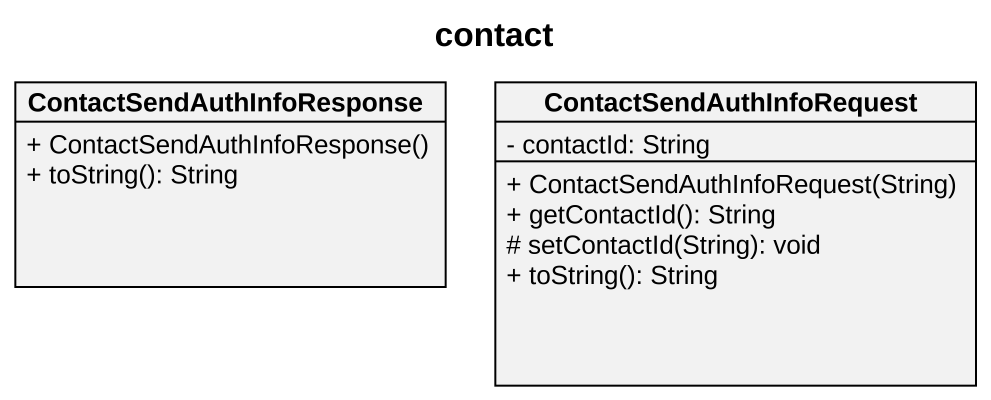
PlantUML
@startuml
title contact
hide circle
hide empty members
skinparam classAttributeIconSize 0
class ContactSendAuthInfoResponse {
  + ContactSendAuthInfoResponse()
  + toString(): String
}
class ContactSendAuthInfoRequest {
  - contactId: String
  + ContactSendAuthInfoRequest(String)
  + getContactId(): String
  # setContactId(String): void
  + toString(): String
}
@enduml
